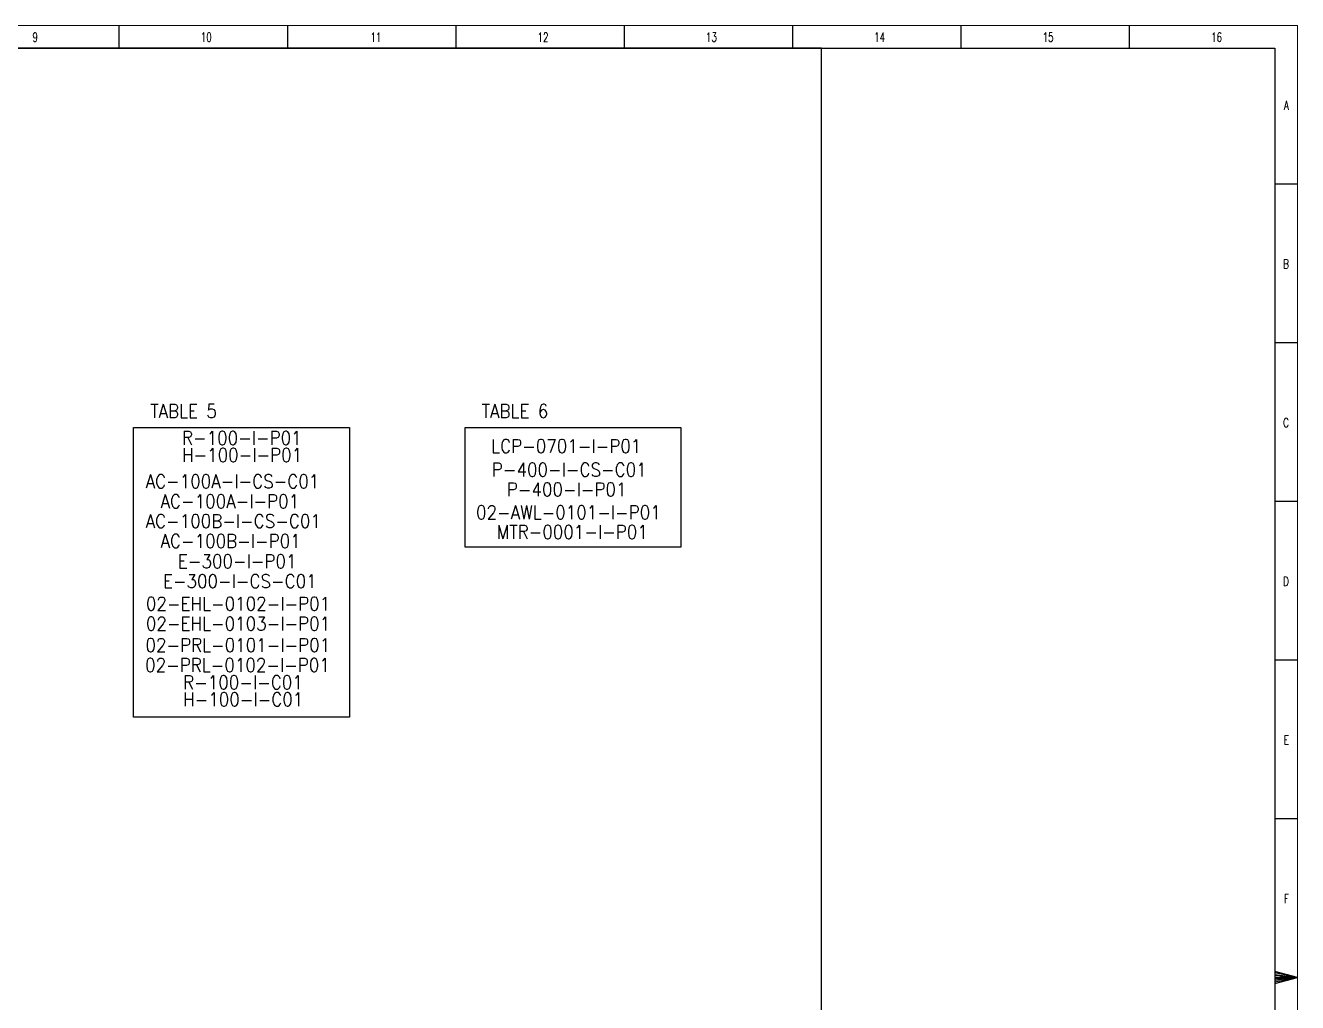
# Model space of a CAD drawing. Header units: inches. Extents: x -430764 to 624329, y 7374 to 217374.
# Drawn here: x 112600 to 252849, y 109604 to 217374 of the extents above; entities that cross this region are included whole.
import ezdxf

# ---------------------------------------------------------------- set-up
doc = ezdxf.new("R2010")
doc.units = ezdxf.units.IN
doc.header["$MEASUREMENT"] = 0
doc.layers.add('Default', color=7, linetype='Continuous')
doc.layers.add('TEG BORDER', color=7, linetype='Continuous')
doc.styles.add('HZTXT', font='simplexs.shx', dxfattribs={"width": 0.7, "bigfont": 'hztxt.shx'})
doc.styles.add('TEG BORDER', font='txt_qlt.shx', dxfattribs={"width": 0.7, "bigfont": 'hztxt.shx'})

# ---------------------------------------------------------------- blocks, each defined once
blk = doc.blocks.new('TEG BORDER A2')
for p, q in [((334.12, 420), (334.12, 415)), ((371.25, 420), (371.25, 415)), ((408.37, 420), (408.37, 415)), ((445.5, 420), (445.5, 415)), ((482.62, 420), (482.62, 415)), ((519.75, 420), (519.75, 415)), ((556.87, 420), (556.87, 415)), ((594, 385), (589, 385)), ((594, 350), (589, 350)), ((594, 315), (589, 315)), ((594, 280), (589, 280)), ((594, 245), (589, 245)), ((589, 210), (594, 210)), ((592.75, 210), (590.25, 210))]:
    blk.add_line(p, q)
at = {"linetype": 'Continuous'}
blk.add_line((489, 415), (5, 415), dxfattribs=at)
at = {"color": 5, "lineweight": 15}
blk.add_lwpolyline([(0, 420), (594, 420), (594, 0), (0, 0)], close=True, dxfattribs=at)
blk.add_lwpolyline([(5, 415), (589, 415), (589, 5), (5, 5)], close=True)
blk.add_lwpolyline([(594, 210), (589, 211.34), (589, 208.66), (594, 210), (589, 211), (589, 210.67), (594, 210), (589, 210.33), (589, 209.67), (594, 210), (589, 209.33), (589, 209), (594, 210)])
at = {"layer": 'TEG BORDER'}
blk.add_line((489, 116), (489, 415), dxfattribs=at)
at = {"char_height": 2, "width": 2, "style": 'TEG BORDER'}
for s, insert, attachment_point in [('9', (315.05, 418.41), 1), ('\\pi2.2204e-016;10', (352.17, 418.41), 1), ('\\pi0.3;11', (389.3, 418.41), 1), ('\\pi2.2204e-016;12', (426.42, 418.41), 1), ('\\pi2.2204e-016;13', (463.55, 418.41), 1), ('\\pi-0.033333;14', (500.67, 418.41), 1), ('\\pi2.2204e-016;15', (537.8, 418.41), 1), ('\\pi0.033333;16', (574.92, 418.41), 1), ('A', (592.09, 403.39), 3), ('B', (592.09, 368.39), 3), ('C', (592.09, 333.39), 3), ('D', (592.09, 298.39), 3), ('E', (592.09, 263.39), 3), ('F', (592.09, 228.39), 3)]:
    blk.add_mtext(s, dxfattribs=dict(at, insert=insert, attachment_point=attachment_point))

msp = doc.modelspace()

# ---------------------------------------------------------------- linework, layer by layer
at = {"layer": 'Default', "color": 7, "linetype": 'Continuous'}
for points in [[(124522, 173022), (148326, 173022), (148326, 141068), (124522, 141068)], [(161068, 173022), (184873, 173022), (184873, 159832), (161068, 159832)]]:
    msp.add_lwpolyline(points, close=True, dxfattribs=at)

# ---------------------------------------------------------------- block references
at = {"xscale": 500, "yscale": 500, "zscale": 500}
msp.add_blockref('TEG BORDER A2', (-44151, 7374), dxfattribs=at)

# ---------------------------------------------------------------- texts
at = {"layer": 'Default', "color": 7, "style": 'HZTXT', "width": 0.9}
for s, p in [('TABLE 5', (126351, 174087)), ('TABLE 6', (162898, 174087)), ('R-100-I-P01', (129857, 171131)), ('LCP-0701-I-P01', (163952, 170224)), ('H-100-I-P01', (129857, 169252)), ('P-400-I-CS-C01', (164023, 167639)), ('AC-100A-I-CS-C01', (125851, 166342)), ('P-400-I-P01', (165670, 165444)), ('AC-100A-I-P01', (127498, 164147)), ('02-AWL-0101-I-P01', (162276, 162914)), ('AC-100B-I-CS-C01', (125851, 161952)), ('MTR-0001-I-P01', (164552, 160761)), ('AC-100B-I-P01', (127498, 159757)), ('E-300-I-P01', (129407, 157525)), ('E-300-I-CS-C01', (127760, 155330)), ('02-EHL-0102-I-P01', (125882, 152834)), ('02-EHL-0103-I-P01', (125882, 150650)), ('02-PRL-0101-I-P01', (125832, 148274)), ('02-PRL-0102-I-P01', (125799, 146079)), ('R-100-I-C01', (129985, 144168)), ('H-100-I-C01', (129985, 142289))]:
    msp.add_text(s, height=1500, dxfattribs=at).set_placement(p)

doc.saveas('drawing.dxf')
